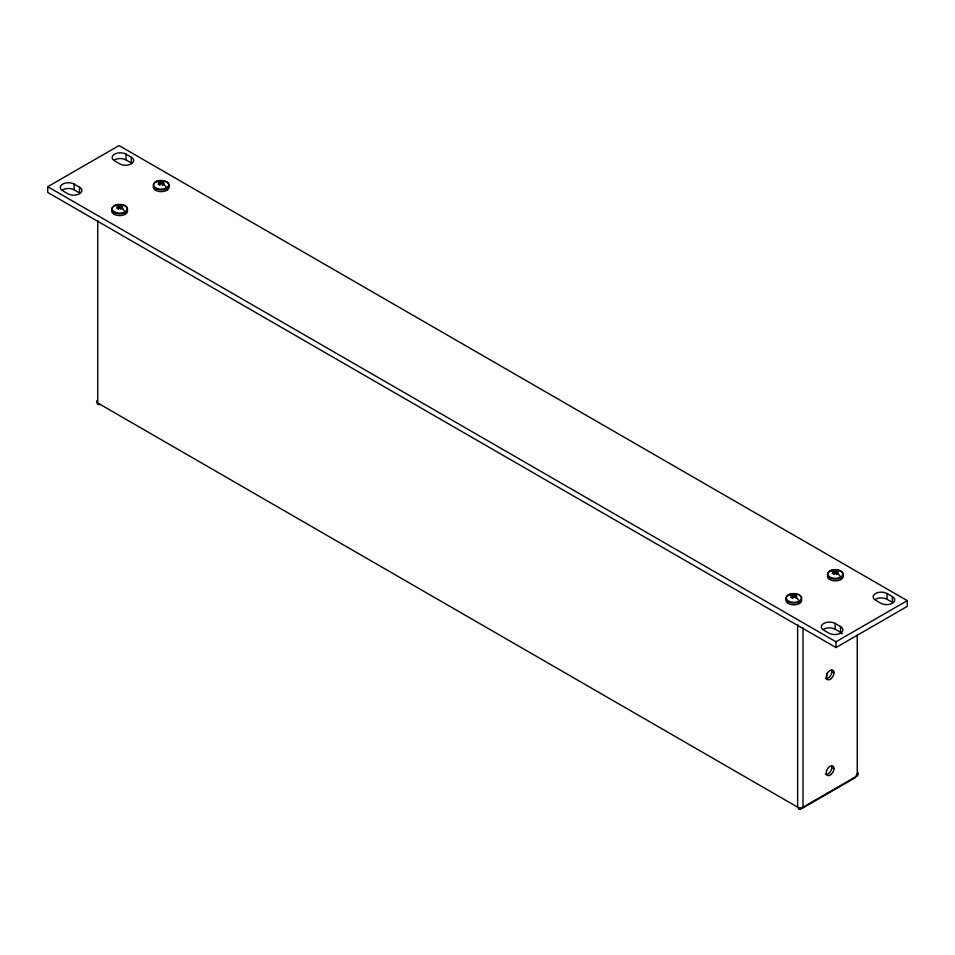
<?xml version="1.0" encoding="UTF-8"?>
<svg xmlns="http://www.w3.org/2000/svg" width="955" height="955" viewBox="0 0 955 955"><rect width="100%" height="100%" fill="white"/><g stroke="black" fill="none" stroke-linecap="round" stroke-linejoin="round"><path stroke-width="1.43" d="M114.087 206.053L114.302 205.635A11.544 6.673 60 0 1 117.19 205.409M155.57 182.095L155.784 181.677A11.544 6.673 60 0 1 158.673 181.45M788.233 595.263L788.436 594.846A11.544 6.673 60 0 1 791.325 594.619M829.716 571.305L829.931 570.887A11.544 6.673 60 0 1 832.82 570.672M857.268 773.681L855.191 777.764L800.947 809.076A3.808 2.197 -60 0 1 798.249 807.524L97.207 402.7A3.808 2.197 -60 0 0 99.833 404.299M797.628 624.51L797.628 807.166A3.808 2.197 0 0 0 803.012 807.166L857.256 775.842L858.259 774.577L858.008 772.786M47.75 186.714L119.017 145.566L907.25 600.635L907.25 606.389L835.983 647.538L47.75 192.456L47.75 186.714L835.983 641.784L907.25 600.635M117.787 207.438L119.685 208.524L121.583 207.438L121.583 205.086A11.52 6.649 -60 0 0 119.685 205.755A11.52 6.649 60 0 0 117.787 205.086A11.006 6.351 -60 0 0 116.582 205.779A11.52 6.649 60 0 1 118.48 206.447L118.48 209.229M126.036 154.161L131.348 157.229A8.153 4.703 0 0 1 131.348 163.878A8.153 4.703 0 0 1 119.805 163.878L114.505 160.822A8.153 4.703 0 0 1 114.505 154.161A8.153 4.703 0 0 1 126.036 154.161L126.036 159.903L131.348 162.971L131.348 157.229M892.352 596.589A8.153 4.703 0 0 1 892.352 603.25A8.153 4.703 0 0 1 880.82 603.25L875.508 600.182A8.153 4.703 0 0 1 875.508 593.521A8.153 4.703 0 0 1 887.052 593.521L892.352 596.589L892.352 602.342L887.052 599.274A8.153 4.703 0 0 0 875.508 599.274M74.18 184.1L79.492 187.168A8.153 4.703 0 0 1 79.492 193.817A8.153 4.703 0 0 1 67.948 193.817L62.648 190.761A8.153 4.703 0 0 1 62.648 184.1A8.153 4.703 0 0 1 74.18 184.1L74.18 189.842L79.492 192.91L79.492 187.168M840.496 626.528A8.153 4.703 0 0 1 840.496 633.189A8.153 4.703 0 0 1 828.964 633.189L823.652 630.121A8.153 4.703 0 0 1 823.652 623.46A8.153 4.703 0 0 1 835.195 623.46L840.496 626.528L840.496 632.282A8.153 4.703 0 0 1 842.262 633.81M823.652 629.214A8.153 4.703 0 0 1 835.195 629.214L840.496 632.282M831.936 671.425L834.002 672.63M831.936 767.235L834.002 768.429M887.052 593.521L887.052 599.274M857.256 634.956L857.256 775.842M840.913 579.542L840.698 577.118A11.544 6.673 60 0 0 837.81 573.549M834.109 574.492L834.109 571.711A11.52 6.649 60 0 0 832.211 571.042A11.006 6.351 -60 0 1 833.417 570.35A11.52 6.649 60 0 1 835.315 571.006A11.52 6.649 -60 0 1 837.213 570.35A10.994 6.351 60 0 1 838.418 571.042A11.52 6.649 -60 0 0 836.52 571.711L836.52 574.492M835.983 641.784L835.983 647.538M835.315 571.006L835.315 573.788M835.195 623.46L835.195 629.214M833.417 570.35L833.417 572.69M826.767 673.299L826.767 679.256M803.012 627.71L803.012 807.166M799.431 603.488L799.216 601.065A11.544 6.673 60 0 0 796.327 597.508M792.614 598.439L792.614 595.657A11.52 6.649 60 0 0 790.728 595.001A11.006 6.351 -60 0 1 791.934 594.297A11.52 6.649 60 0 1 793.832 594.965A11.52 6.649 -60 0 1 795.718 594.297L795.718 596.648M793.832 594.965L793.832 597.746M791.934 594.297L791.934 596.648M166.767 190.332L166.564 187.896A11.544 6.673 60 0 0 163.675 184.339M159.963 185.27L159.963 182.501A11.52 6.649 60 0 0 158.064 181.832A11.006 6.351 -60 0 1 159.282 181.14A11.52 6.649 60 0 1 161.168 181.796A11.52 6.649 -60 0 1 163.066 181.14A10.994 6.351 60 0 1 164.272 181.832A11.52 6.649 -60 0 0 162.386 182.501L162.386 185.27M125.284 214.278L125.069 211.855A11.544 6.673 60 0 0 122.18 208.297M121.583 205.086A10.994 6.351 60 0 1 122.789 205.779A11.52 6.649 -60 0 0 120.891 206.447L120.891 209.229M119.685 205.755L119.685 208.524M97.756 220.45L97.756 403.106A3.808 2.197 0 0 1 96.861 400.814M162.386 182.501A11.52 6.649 60 0 1 164.272 184.017A11.006 6.351 -60 0 0 163.066 184.721A11.52 6.649 60 0 0 161.168 183.193A11.52 6.649 -60 0 0 159.282 184.721A10.994 6.351 60 0 0 158.064 184.017A11.52 6.649 -60 0 1 159.963 182.501M164.2 181.104A7.915 4.572 0 0 1 167.459 188.111A7.915 4.572 0 0 1 154.889 188.111A7.915 4.572 0 0 1 158.136 181.104M159.115 180.913A7.915 4.572 0 0 1 163.233 180.913M168.486 185.342A7.915 4.572 0 0 1 162.72 191.573A7.915 4.572 0 0 1 153.254 187.096M792.614 595.657A11.52 6.649 -60 0 0 790.728 597.185A10.994 6.351 60 0 1 791.934 597.878A11.52 6.649 -60 0 1 793.832 596.362A11.52 6.649 60 0 1 795.718 597.878A11.006 6.351 -60 0 1 796.936 597.185A11.52 6.649 60 0 0 795.038 595.657A11.52 6.649 -60 0 1 796.936 595.001A10.994 6.351 60 0 0 795.718 594.297M799.431 595.263A7.915 4.572 0 0 1 796.864 602.724A7.915 4.572 0 0 1 785.905 598.499A7.915 4.572 0 0 1 796.864 594.273M801.746 600.253A7.915 4.572 0 0 1 792.28 604.742A7.915 4.572 0 0 1 786.514 598.51M62.648 189.842A8.153 4.703 0 0 1 74.18 189.842M114.505 159.903A8.153 4.703 0 0 1 126.036 159.903M831.638 765.695A5.491 3.163 -60 0 1 830.205 771.962A5.491 3.163 -60 0 1 825.311 774.23M831.638 669.885A5.491 3.163 -60 0 1 830.205 676.152A5.491 3.163 -60 0 1 825.311 678.42M836.52 571.711A11.52 6.649 60 0 1 838.418 573.227A11.006 6.351 -60 0 0 837.213 573.931A11.52 6.649 60 0 0 835.315 572.403A11.52 6.649 -60 0 0 833.417 573.931A10.994 6.351 60 0 0 832.211 573.227A11.52 6.649 -60 0 1 834.109 571.711M843.229 576.307A7.915 4.572 0 0 1 835.315 580.879A7.915 4.572 0 0 1 827.388 576.307M120.891 206.447A11.52 6.649 60 0 1 122.789 207.975A11.006 6.351 -60 0 0 121.583 208.668A11.52 6.649 60 0 0 119.685 207.151A11.52 6.649 -60 0 0 117.787 208.668A10.994 6.351 60 0 0 116.582 207.975A11.52 6.649 -60 0 1 118.48 206.447M122.718 205.062A7.915 4.572 0 0 1 125.965 212.07A7.915 4.572 0 0 1 113.406 212.07A7.915 4.572 0 0 1 116.653 205.062M127.612 211.043A7.915 4.572 0 0 1 119.685 215.615A7.915 4.572 0 0 1 111.771 211.043M157.36 188.601A7.616 4.405 0 0 0 168.796 184.793A7.616 4.405 0 0 0 157.36 180.984A7.616 4.405 0 0 0 157.36 188.601M790.012 601.769A7.616 4.405 0 0 0 801.448 597.949A7.616 4.405 0 0 0 790.012 594.141A7.616 4.405 0 0 0 790.012 601.769M831.137 774.421A5.491 3.163 -60 0 0 832.867 765.922A5.491 3.163 -60 0 0 826.385 771.676A5.491 3.163 -60 0 0 831.137 774.421M831.137 678.611A5.491 3.163 -60 0 0 832.867 670.112A5.491 3.163 -60 0 0 826.385 675.865A5.491 3.163 -60 0 0 831.137 678.611M831.507 577.811A7.616 4.405 0 0 0 842.931 574.003A7.616 4.405 0 0 0 831.507 570.195A7.616 4.405 0 0 0 831.507 577.811M829.036 577.321A7.915 4.572 0 0 0 842.632 576.295A7.915 4.572 0 0 0 834.276 570.004A7.915 4.572 0 0 0 829.036 577.321M115.877 212.547A7.616 4.405 0 0 0 127.302 208.739A7.616 4.405 0 0 0 115.877 204.931A7.616 4.405 0 0 0 115.877 212.547"/></g></svg>
